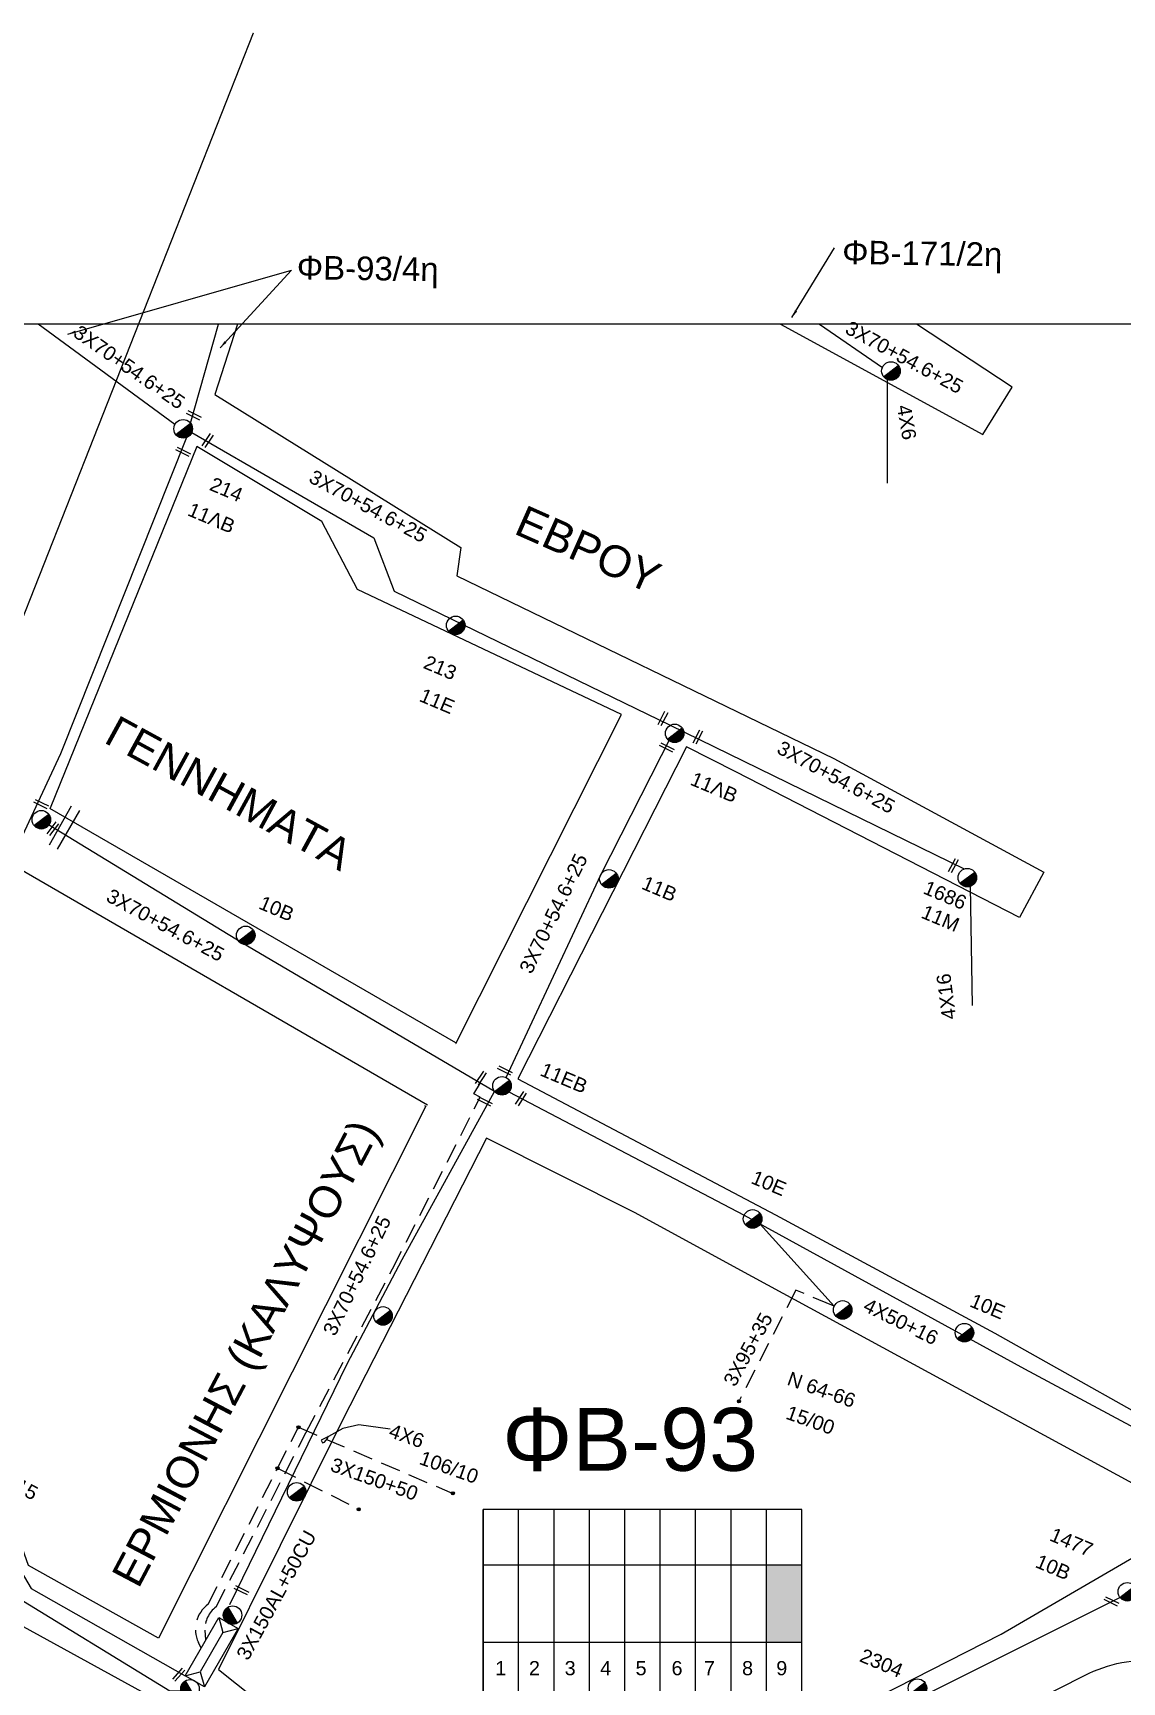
# Model space of a CAD drawing. Header units: millimetres. Extents: x 6950 to 9601, y 853 to 1951.
# Drawn here: x 8405.1 to 8543.5, y 1741.4 to 1951.1 of the extents above; entities that cross this region are included whole.
import ezdxf
from ezdxf.enums import TextEntityAlignment as Align

# ---------------------------------------------------------------- set-up
doc = ezdxf.new("R2010")
doc.units = ezdxf.units.MM
doc.linetypes.add('DASHED', pattern=[19.05, 12.7, -6.35])
for name, color, linetype in [('Άγνωστα', 7, 'Continuous'), ('Ασφαλειοκιβώτια Χ.Τ 9 αναχωρήσεων', 7, 'Continuous'), ('Εναέρια παροχή ΧΤ 4x16', 7, 'SYN_LINE'), ('Επιγραφές - Σχήματα', 7, 'Continuous'), ('Καλώδια ΧΤ   3x150AL+50CU', 7, 'DASHED'), ('Καλώδια ΧΤ   4x6CU', 7, 'DASHED'), ('Μηχανική τομή', 7, 'Continuous'), ('Στύλος ΦΜ', 7, 'Continuous'), ('Στύλος ΦΜ @ 1', 7, 'Continuous'), ('Συνδέσεις', 7, 'Continuous'), ('Συνεστραμμένα ΧΤ   3x70+54.6+25 AL', 7, 'SYN_LINE'), ('Τομή', 7, 'Continuous'), ('Υποσταθμός εναέριος 2 στύλων', 7, 'Continuous'), ('Υποσταθμός πόλεως', 7, 'Continuous'), ('Υπόβαθρο ΔΕΗ', 7, 'Continuous'), ('Υπόγεια καλώδια Παροχών ΧΤ   4x50AL', 7, 'DASHED'), ('Υπόγεια καλώδια Παροχών ΧΤ   4x6', 7, 'DASHED')]:
    doc.layers.add(name, color=color, linetype=linetype)
doc.styles.add('arial', font='ARIAL.TTF')
doc.styles.get("Standard").update_dxf_attribs({"font": 'ARIAL.TTF'})
doc.linetypes.add('SYN_LINE', pattern='A,0.5,-0.0001,["/\\/\\/\\/",Standard,S=0.1,R=0,X=0,Y=-0.05],-0.25', length=0.7501)
doc.dimstyles.new('ISO-25', dxfattribs={"dimtxt": 2.5, "dimasz": 2.5, "dimexe": 1.25, "dimexo": 0.625, "dimtad": 1, "dimtxsty": 'Standard', "dimcen": 2.5, "dimadec": 0, "dimazin": 0, "dimtfac": 1, "dimtmove": 0, "dimatfit": 3, "dimfxl": 1, "dimarcsym": 0})

# ---------------------------------------------------------------- blocks, each defined once
blk = doc.blocks.new('ΜΗΧΑΝΙΚΗ ΤΟΜΗ')
at = {"layer": 'Μηχανική τομή', "ltscale": 40}
for p, q in [((-1.89, 0.78), (1.89, 0.78)), ((1.89, 0), (-1.89, 0))]:
    blk.add_line(p, q, dxfattribs=at)
blk = doc.blocks.new('ΤΟΜΗ')
at = {"layer": 'Τομή', "ltscale": 40}
for p, q in [((-5.68, 0), (5.68, 0)), ((5.68, -2.33), (-5.68, -2.33))]:
    blk.add_line(p, q, dxfattribs=at)
blk = doc.blocks.new('ΥΠΑΡΧΩΝ ΤΣΙΜΕΝΤΕΝΙΟΣ ΣΤΥΛΟΣ')
at = {"layer": 'Στύλος ΦΜ'}
blk.add_hatch(color=7, dxfattribs=at).paths.add_polyline_path([(-1.29, -2.28, 0.574793), (2.62, 0, 0.268822), (1.3, 2.27)])
at = {"layer": 'Στύλος ΦΜ', "color": 7}
blk.add_line((-1.29, -2.28), (1.3, 2.27), dxfattribs=at)
blk.add_circle((0, 0), 2.62, dxfattribs=at)
at = {"layer": 'Στύλος ΦΜ', "flags": 4}
for tag, p in [('ΑΡΙΘΜΟΣ', (-4.68, 8.05)), ('ΤΥΠΟΣ', (-4.91, 3.03))]:
    blk.add_attdef(tag, p, '', height=4, dxfattribs=at)
blk = doc.blocks.new('ΥΠΟΣΤΑΘΜΟΣ ΕΝΑΕΡΙΟΣ ΕΠΙ 2 ΣΤΥΛΩΝ')
at = {"layer": 'Υποσταθμός εναέριος 2 στύλων', "linetype": 'Continuous'}
for points in [[(-11.97, -2.11, 0.574793), (-8.45, -0.07, 0.268822), (-9.64, 1.98)], [(9.68, -2.15, 0.574793), (13.19, -0.1, 0.268822), (12.01, 1.95)]]:
    blk.add_hatch(color=256, dxfattribs=at).paths.add_polyline_path(points)
for p, q in [((-11.97, -2.11), (-9.64, 1.98)), ((9.68, -2.15), (12.01, 1.95))]:
    blk.add_line(p, q, dxfattribs=at)
for centre in [(-10.81, -0.07), (10.84, -0.1)]:
    blk.add_circle(centre, 2.36, dxfattribs=at)
at = {"layer": 'Υποσταθμός πόλεως', "linetype": 'Continuous', "ltscale": 40}
blk.add_lwpolyline([(-8.57, 2.82), (8.57, 2.82), (8.57, -2.82), (-8.57, -2.82)], close=True, dxfattribs=at)
for points in [[(-5.75, 0), (-8.57, 2.82)], [(-8.57, -2.82), (-5.75, 0)], [(-5.75, 0), (5.75, 0)], [(5.75, 0), (8.57, 2.82)], [(8.57, -2.82), (5.75, 0)]]:
    blk.add_lwpolyline(points, dxfattribs=at)
at = {"layer": 'Υποσταθμός εναέριος 2 στύλων', "ltscale": 40, "flags": 1}
for tag, p in [('ΜΕΤΑΣΧΗΜΑΤΙΣΜΟΣ', (14.09, 2.51)), ('ΙΣΧΥΣ', (14.07, -0.28)), ('ΑΡΙΘΜΟΣ', (14.19, -3))]:
    blk.add_attdef(tag, p, '', height=1.8, dxfattribs=at)
blk = doc.blocks.new('ΑΣΦΑΛΕΙΟΚΙΒΩΤΙΟ ΥΠΟΣΤΑΘΜΟΥ 9 ΑΝΑΧΩΡΗΣΕΩΝ')
at = {"layer": 'Ασφαλειοκιβώτια Χ.Τ 9 αναχωρήσεων', "ltscale": 40}
for p, q in [((-23.8, 40.36), (24.02, 40.36)), ((-9.72, 40.36), (-9.72, -40.64)), ((9.94, 40.36), (9.94, -40.64)), ((-23.8, 31.36), (24.02, 31.36)), ((-23.8, 22.36), (24.02, 22.36)), ((-23.8, 13.36), (24.02, 13.36)), ((-23.8, 4.36), (24.02, 4.36)), ((-23.8, -4.64), (24.02, -4.64)), ((-23.8, -13.64), (24.02, -13.64)), ((-23.8, -22.64), (24.02, -22.64)), ((-23.8, -31.64), (24.02, -31.64))]:
    blk.add_line(p, q, dxfattribs=at)
at = {"layer": 'Ασφαλειοκιβώτια Χ.Τ 9 αναχωρήσεων'}
blk.add_lwpolyline([(-23.8, -40.64), (24.02, -40.64), (24.02, 40.36), (-23.8, 40.36)], close=True, dxfattribs=at)
for s, p in [('1', (-18.12, 37.3)), ('2', (-18.12, 28.73)), ('3', (-18.12, 19.66)), ('4', (-18.12, 10.64)), ('5', (-18.12, 1.63)), ('6', (-18.12, -7.51)), ('7', (-18.12, -15.75)), ('8', (-18.12, -25.44)), ('9', (-18.12, -34.13))]:
    blk.add_text(s, height=3.6, rotation=270, dxfattribs=at).set_placement(p)
at = {"layer": 'Ασφαλειοκιβώτια Χ.Τ 9 αναχωρήσεων', "ltscale": 40}
for tag, height, p in [('ΟΝΟΜΑ', 5, (-0.16, 44.31)), ('ΚΕΙΜΕΝΟ 1', 2, (17.06, 35.59)), ('ΚΕΙΜΕΝΟ 2', 2, (17.06, 26.88)), ('ΚΕΙΜΕΝΟ 3', 2, (17.06, 17.69)), ('ΚΕΙΜΕΝΟ 4', 2, (17.06, 8.71)), ('ΚΕΙΜΕΝΟ 5', 2, (17.06, -0.13)), ('ΚΕΙΜΕΝΟ 6', 2, (17.06, -9.05)), ('ΚΕΙΜΕΝΟ 7', 2, (17.06, -18.13)), ('ΚΕΙΜΕΝΟ 8', 2, (17.06, -26.85)), ('ΚΕΙΜΕΝΟ 9', 2, (17.06, -35.99)), ('ΣΧ', 2, (-0.1, -42.64))]:
    blk.add_attdef(tag, text='', height=height, dxfattribs=at).set_placement(p, align=Align.MIDDLE_CENTER)
blk = doc.blocks.new('_ΣΥΝΔΕΣΗ')
at = {"layer": 'Συνδέσεις', "linetype": 'SYN_LINE', "ltscale": 40}
blk.add_hatch(color=256, dxfattribs=at).paths.add_polyline_path([(0.5, -0.01, 1), (-0.5, -0.01, 1)])
at = {"layer": 'Συνδέσεις'}
blk.add_circle((0, -0.01), 0.5, dxfattribs=at)

msp = doc.modelspace()

# ---------------------------------------------------------------- hatches: boundary and pattern name
at = {"layer": 'Ασφαλειοκιβώτια Χ.Τ 9 αναχωρήσεων', "ltscale": 40}
for color in [30, 6, 27, 133, 154, 62, 2]:
    msp.add_hatch(color=color, dxfattribs=at).paths.add_polyline_path([(8498.31, 1746.48), (8502.81, 1746.48), (8502.81, 1756.31), (8498.31, 1756.31)])

# ---------------------------------------------------------------- linework, layer by layer
at = {"layer": 'Άγνωστα', "color": 27, "linetype": 'SYN_LINE', "ltscale": 20}
msp.add_lwpolyline([(8423.14, 1901.3), (8405.74, 1914.05)], dxfattribs=at)
at = {"layer": 'Άγνωστα', "color": 133, "linetype": 'DASHED', "ltscale": 0.2}
msp.add_lwpolyline([(8427.06, 1746.77), (8427.06, 1746.77), (8426.98, 1747.99, -0.260425), (8428.37, 1750.96), (8439.78, 1773.09), (8450.78, 1793.94), (8461.94, 1815.78), (8461.13, 1816.19), (8461.96, 1817.58)], format="xyb", dxfattribs=at)
at = {"layer": 'Άγνωστα', "color": 133}
msp.add_lwpolyline([(8465.58, 1816.43), (8495.47, 1800.75), (8531.1, 1781.24), (8552.66, 1769.65)], dxfattribs=at)
at = {"layer": 'Άγνωστα', "color": 133, "linetype": 'DASHED', "ltscale": 0.2}
msp.add_lwpolyline([(8506.6, 1789.31), (8502.05, 1791.25), (8494.8, 1777.1)], dxfattribs=at)
at = {"layer": 'Εναέρια παροχή ΧΤ 4x16', "color": 27, "ltscale": 20}
msp.add_lwpolyline([(8524.22, 1842.57), (8524.44, 1827.41)], dxfattribs=at)
at = {"layer": 'Επιγραφές - Σχήματα'}
msp.add_lwpolyline([(6992.76, 898.14), (9488.75, 898.14), (9488.75, 1914.05), (6992.76, 1914.05)], close=True, dxfattribs=at)
at = {"layer": 'Επιγραφές - Σχήματα', "linetype": 'Continuous', "ltscale": 20}
msp.add_lwpolyline([(8450.5, 1773.57), (8446.52, 1774.12), (8444.48, 1773.66), (8442.63, 1772.64), (8441.7, 1772.18), (8441.89, 1771.81), (8442.16, 1771.9), (8442.53, 1772.36), (8442.63, 1772.73)], dxfattribs=at)
at = {"layer": 'Καλώδια ΧΤ   3x150AL+50CU', "color": 7, "linetype": 'Continuous', "ltscale": 0.1}
for p, q in [((8458.84, 1822.66), (8407.24, 1852.49)), ((8455.22, 1814.75), (8403.42, 1844.74))]:
    msp.add_line(p, q, dxfattribs=at)
at = {"layer": 'Καλώδια ΧΤ   3x150AL+50CU', "color": 2, "ltscale": 0.2}
msp.add_lwpolyline([(8426.46, 1745.72), (8426.11, 1746.45, -0.361217), (8427.36, 1751.3), (8436.17, 1768.59), (8446.49, 1763.38)], format="xyb", dxfattribs=at)
at = {"layer": 'Καλώδια ΧΤ   4x6CU', "color": 2, "ltscale": 0.2}
msp.add_lwpolyline([(8436.17, 1768.59), (8438.82, 1773.8), (8458.44, 1765.4)], dxfattribs=at)
at = {"layer": 'Συνεστραμμένα ΧΤ   3x70+54.6+25 AL', "color": 27, "linetype": 'SYN_LINE', "ltscale": 20}
for points in [[(8425.12, 1901.46), (8428.69, 1914.05)], [(8425.27, 1900.29), (8448.4, 1886.9), (8450.99, 1880.08), (8486.09, 1863.05)], [(8465.21, 1818.27), (8477.24, 1844.05), (8486.23, 1861.69)], [(8486.09, 1863.05), (8523.45, 1844.79)], [(8463.76, 1816.49), (8431.63, 1835.4), (8431.63, 1835.4), (8431.63, 1835.4), (8407.07, 1850.41), (8407.07, 1850.41)], [(8430.13, 1751.27), (8445.03, 1781.85), (8452.03, 1795.15), (8463.76, 1816.49)]]:
    msp.add_lwpolyline(points, dxfattribs=at)
at = {"layer": 'Συνεστραμμένα ΧΤ   3x70+54.6+25 AL', "color": 62, "linetype": 'SYN_LINE', "ltscale": 15}
for points in [[(8505.04, 1914.05), (8513.04, 1908.54)], [(8513.67, 1907), (8513.67, 1893.85)]]:
    msp.add_lwpolyline(points, dxfattribs=at)
at = {"layer": 'Συνεστραμμένα ΧΤ   3x70+54.6+25 AL', "color": 6, "linetype": 'SYN_LINE', "ltscale": 20}
for points in [[(8370.76, 1777.8), (8381.66, 1803.18), (8398.01, 1836.72), (8408.63, 1859.47), (8424.63, 1899.66)], [(8370.99, 1775.76), (8401.59, 1758.86), (8404.84, 1753.29), (8424.43, 1742.21)], [(8464.23, 1712.34), (8488.48, 1724.58), (8519.26, 1740.15), (8543.24, 1752.17)]]:
    msp.add_lwpolyline(points, dxfattribs=at)
at = {"layer": 'Συνεστραμμένα ΧΤ   3x70+54.6+25 AL', "color": 133, "linetype": 'SYN_LINE', "ltscale": 15}
msp.add_lwpolyline([(8497.52, 1799.62), (8506.92, 1789.18), (8506.6, 1789.31)], dxfattribs=at)
at = {"layer": 'Συνεστραμμένα ΧΤ   3x70+54.6+25 AL', "color": 151, "linetype": 'SYN_LINE', "ltscale": 20}
msp.add_lwpolyline([(8423.91, 1740.24), (8423.91, 1740.24), (8422.48, 1740.25), (8402.02, 1752.78), (8401.16, 1756.94), (8396.84, 1759.17), (8397.13, 1761.11), (8394.81, 1760.49), (8371.17, 1773.89), (8369.88, 1775.62)], dxfattribs=at)
at = {"layer": 'Υπόβαθρο ΔΕΗ'}
for points in [[(8396.58, 1858.55), (8433.11, 1951.07), (8433.11, 1951.07), (8433.11, 1951.07)], [(8431.08, 1914.05), (8428.19, 1905.11), (8459.45, 1885.67), (8458.96, 1882.04), (8506.87, 1858.82), (8533.58, 1844.39), (8530.46, 1838.62), (8494.41, 1857.12), (8488.15, 1860.33), (8466.7, 1818.11), (8499.47, 1800.8), (8527.34, 1785.77), (8554.34, 1770.59), (8566.43, 1790.87), (8581.67, 1815.51), (8595.23, 1841.19), (8595.37, 1841.51), (8571.04, 1852.07)], [(8500.09, 1914.05), (8525.83, 1900), (8529.52, 1906.03), (8517.4, 1914.05)], [(8458.84, 1822.61), (8479.87, 1864.44), (8446.33, 1880.32), (8441.81, 1888.95), (8425.9, 1898.51), (8407.26, 1852.52)], [(8458.77, 1822.48), (8458.77, 1822.48), (8458.77, 1822.48)], [(8454.87, 1814.72), (8455, 1814.64), (8421.05, 1747.01), (8404.51, 1756.24), (8402.69, 1761.4), (8372.83, 1777.25)], [(8550.24, 1763.73), (8496.55, 1792.94), (8481.53, 1801.11), (8462.73, 1810.54), (8444.35, 1774.53), (8428.65, 1743.02), (8464.03, 1714.81), (8528.15, 1747.52), (8545.27, 1757.47), (8550.24, 1763.73)], [(8336.51, 1664.17), (8356.5, 1720.47), (8370.37, 1759.18), (8372.89, 1765.47), (8418.87, 1740.23), (8389.26, 1682.02), (8336.51, 1664.17)]]:
    msp.add_lwpolyline(points, dxfattribs=at)
msp.add_lwpolyline([(8575.23, 1582.78), (8564.74, 1647.64), (8557.25, 1694.86), (8550.87, 1736.58), (8512.45, 1728.94), (8538.75, 1742.26, -0.139182), (8548.45, 1744.15), (8558.75, 1744.97), (8566.5, 1745.59), (8617.81, 1759.55), (8644.3, 1747.19), (8627.3, 1702.88), (8592.33, 1608.91), (8575.63, 1565.92), (8560.61, 1526.63), (8567.9, 1523.19), (8574.56, 1541.1), (8583.74, 1539.94)], format="xyb", dxfattribs=at)

# ---------------------------------------------------------------- block references
at = {"layer": 'Ασφαλειοκιβώτια Χ.Τ 9 αναχωρήσεων', "xscale": 0.5, "yscale": 0.5, "zscale": 0.5, "rotation": 90}
msp.add_blockref('ΑΣΦΑΛΕΙΟΚΙΒΩΤΙΟ ΥΠΟΣΤΑΘΜΟΥ 9 ΑΝΑΧΩΡΗΣΕΩΝ', (8482.49, 1751.34), dxfattribs=at)
at = {"layer": 'Μηχανική τομή'}
for p, xscale, yscale, zscale, rotation in [((8425.61, 1902.63), 0.4999999999999997, 0.4999999999999997, 0.4999999999999997, 153.5981061758948), ((8427.45, 1899.16), 0.5, 0.5, 0.5, 56.60653944045285), ((8424.25, 1897.98), 0.4999999999999997, 0.4999999999999997, 0.4999999999999997, 153.5981061758948), ((8485.32, 1863.81), 0.4999999999999999, 0.4999999999999999, 0.4999999999999999, 62.22177074572171), ((8489.76, 1861.47), 0.4999999999999999, 0.4999999999999999, 0.4999999999999999, 62.22177074572171), ((8485.73, 1860.39), 0.4999999999999997, 0.4999999999999997, 0.4999999999999997, 153.5981061758948), ((8406.22, 1853.21), 0.4999999999999997, 0.4999999999999997, 0.4999999999999997, 153.5981061758948), ((8407.77, 1849.78), 0.4999999999999997, 0.4999999999999997, 0.4999999999999997, 52.89954206638961), ((8522.23, 1845.11), 0.4999999999999999, 0.4999999999999999, 0.4999999999999999, 62.22177074572171), ((8462.18, 1818.08), 0.5, 0.5, 0.5, 56.60653944045285), ((8465.14, 1819.34), 0.4999999999999997, 0.4999999999999997, 0.4999999999999997, 153.5981061758948), ((8462.61, 1815.4), 0.4999999999999997, 0.4999999999999997, 0.4999999999999997, 153.5981061758948), ((8467.27, 1815.47), 0.5, 0.5, 0.5, 56.60653944045285), ((8431.69, 1753.25), 0.4999999999999997, 0.4999999999999997, 0.4999999999999997, 153.5981061758948), ((8542.25, 1751.84), 0.4999999999999997, 0.4999999999999997, 0.4999999999999997, 153.5981061758948), ((8423.77, 1742.23), 0.4999999999999998, 0.4999999999999998, 0.4999999999999998, 48.14200631588049)]:
    msp.add_blockref('ΜΗΧΑΝΙΚΗ ΤΟΜΗ', p, dxfattribs=dict(at, xscale=xscale, yscale=yscale, zscale=zscale, rotation=rotation))
at = {"layer": 'Στύλος ΦΜ @ 1', "ltscale": 40, "xscale": 0.4499999999998182, "yscale": 0.4499999999998182, "zscale": 0.4499999999998182, "rotation": 337.1517464580141}
for p in [(8514.13, 1908.09), (8406.15, 1851.04), (8449.58, 1787.96), (8508, 1788.72), (8438.6, 1765.59)]:
    msp.add_blockref('ΥΠΑΡΧΩΝ ΤΣΙΜΕΝΤΕΝΙΟΣ ΣΤΥΛΟΣ', p, dxfattribs=at)
at = {"layer": 'Στύλος ΦΜ @ 1', "ltscale": 40}
ref = msp.add_blockref('ΥΠΑΡΧΩΝ ΤΣΙΜΕΝΤΕΝΙΟΣ ΣΤΥΛΟΣ', (8424.18, 1900.74), dxfattribs=dict(at, xscale=0.4499999999998182, yscale=0.4499999999998182, zscale=0.4499999999998182, rotation=337.1517464580141))
ref.add_attrib('ΤΥΠΟΣ', '214', (8427.39, 1893.01), dxfattribs={"layer": 'Στύλος ΦΜ', "height": 1.8, "rotation": 337.1517, "flags": 4})
ref.add_attrib('ΑΡΙΘΜΟΣ', '11ΛΒ', (8424.6, 1889.78), dxfattribs={"layer": 'Στύλος ΦΜ', "height": 1.8, "rotation": 337.1517, "flags": 4})
ref = msp.add_blockref('ΥΠΑΡΧΩΝ ΤΣΙΜΕΝΤΕΝΙΟΣ ΣΤΥΛΟΣ', (8458.82, 1875.75), dxfattribs=dict(at, xscale=0.4499999999998182, yscale=0.4499999999998182, zscale=0.4499999999998182, rotation=337.1517464580141))
ref.add_attrib('ΤΥΠΟΣ', '213', (8454.57, 1870.37), dxfattribs={"layer": 'Στύλος ΦΜ', "height": 1.8, "rotation": 337.1517, "flags": 4})
ref.add_attrib('ΑΡΙΘΜΟΣ', '11E', (8454.05, 1866.17), dxfattribs={"layer": 'Στύλος ΦΜ', "height": 1.8, "rotation": 337.1517, "flags": 4})
ref = msp.add_blockref('ΥΠΑΡΧΩΝ ΤΣΙΜΕΝΤΕΝΙΟΣ ΣΤΥΛΟΣ', (8486.65, 1862.02), dxfattribs=dict(at, xscale=0.4499999999998182, yscale=0.4499999999998182, zscale=0.4499999999998182, rotation=337.1517464580141))
ref.add_attrib('ΤΥΠΟΣ', '11ΛΒ', (8488.49, 1855.54), dxfattribs={"layer": 'Στύλος ΦΜ', "height": 1.8, "rotation": 337.1517, "flags": 4})
ref = msp.add_blockref('ΥΠΑΡΧΩΝ ΤΣΙΜΕΝΤΕΝΙΟΣ ΣΤΥΛΟΣ', (8478.29, 1843.52), dxfattribs=dict(at, xscale=0.4499999999998182, yscale=0.4499999999998182, zscale=0.4499999999998182, rotation=337.1517464580141))
ref.add_attrib('ΤΥΠΟΣ', '11B', (8482.3, 1842.31), dxfattribs={"layer": 'Στύλος ΦΜ', "height": 1.8, "rotation": 337.1517, "flags": 4})
ref = msp.add_blockref('ΥΠΑΡΧΩΝ ΤΣΙΜΕΝΤΕΝΙΟΣ ΣΤΥΛΟΣ', (8523.84, 1843.68), dxfattribs=dict(at, xscale=0.4499999999998182, yscale=0.4499999999998182, zscale=0.4499999999998182, rotation=337.1517464580141))
ref.add_attrib('ΤΥΠΟΣ', '1686', (8518.09, 1841.72), dxfattribs={"layer": 'Στύλος ΦΜ', "height": 1.8, "rotation": 337.1517, "flags": 4})
ref.add_attrib('ΑΡΙΘΜΟΣ', '11M', (8517.83, 1838.63), dxfattribs={"layer": 'Στύλος ΦΜ', "height": 1.8, "rotation": 337.1517, "flags": 4})
ref = msp.add_blockref('ΥΠΑΡΧΩΝ ΤΣΙΜΕΝΤΕΝΙΟΣ ΣΤΥΛΟΣ', (8432.13, 1836.34), dxfattribs=dict(at, xscale=0.4499999999998182, yscale=0.4499999999998182, zscale=0.4499999999998182, rotation=337.1517464580141))
ref.add_attrib('ΤΥΠΟΣ', '10B', (8433.65, 1839.79), dxfattribs={"layer": 'Στύλος ΦΜ', "height": 1.8, "rotation": 337.1517, "flags": 4})
ref = msp.add_blockref('ΥΠΑΡΧΩΝ ΤΣΙΜΕΝΤΕΝΙΟΣ ΣΤΥΛΟΣ', (8464.7, 1817.21), dxfattribs=dict(at, xscale=0.4499999999998182, yscale=0.4499999999998182, zscale=0.4499999999998182, rotation=337.1517464580141))
ref.add_attrib('ΤΥΠΟΣ', '11EB', (8469.4, 1818.58), dxfattribs={"layer": 'Στύλος ΦΜ', "height": 1.8, "rotation": 337.1517, "flags": 4})
ref = msp.add_blockref('ΥΠΑΡΧΩΝ ΤΣΙΜΕΝΤΕΝΙΟΣ ΣΤΥΛΟΣ', (8496.55, 1800.29), dxfattribs=dict(at, xscale=0.4499999999998182, yscale=0.4499999999998182, zscale=0.4499999999998182, rotation=337.1517464580141))
ref.add_attrib('ΤΥΠΟΣ', '10E', (8496.21, 1804.88), dxfattribs={"layer": 'Στύλος ΦΜ', "height": 1.8, "rotation": 337.1517, "flags": 4})
ref = msp.add_blockref('ΥΠΑΡΧΩΝ ΤΣΙΜΕΝΤΕΝΙΟΣ ΣΤΥΛΟΣ', (8523.47, 1785.83), dxfattribs=dict(at, xscale=0.4499999999998182, yscale=0.4499999999998182, zscale=0.4499999999998182, rotation=337.1517464580141))
ref.add_attrib('ΤΥΠΟΣ', '10E', (8524.01, 1789.21), dxfattribs={"layer": 'Στύλος ΦΜ', "height": 1.8, "rotation": 337.1517, "flags": 4})
ref = msp.add_blockref('ΥΠΑΡΧΩΝ ΤΣΙΜΕΝΤΕΝΙΟΣ ΣΤΥΛΟΣ', (8544.17, 1752.89), dxfattribs=dict(at, xscale=0.4499999999998182, yscale=0.4499999999998182, zscale=0.4499999999998182, rotation=337.1517464580141))
ref.add_attrib('ΤΥΠΟΣ', '1477', (8534.16, 1759.46), dxfattribs={"layer": 'Στύλος ΦΜ', "height": 1.8, "rotation": 337.1517, "flags": 4})
ref.add_attrib('ΑΡΙΘΜΟΣ', '10B', (8532.34, 1756.06), dxfattribs={"layer": 'Στύλος ΦΜ', "height": 1.8, "rotation": 337.1517, "flags": 4})
ref = msp.add_blockref('ΥΠΑΡΧΩΝ ΤΣΙΜΕΝΤΕΝΙΟΣ ΣΤΥΛΟΣ', (8517.5, 1740.63), dxfattribs=dict(at, xscale=0.4499999999998182, yscale=0.4499999999998182, zscale=0.4499999999998182, rotation=337.1517464580141))
ref.add_attrib('ΤΥΠΟΣ', '2304', (8510.01, 1744.09), dxfattribs={"layer": 'Στύλος ΦΜ', "height": 1.8, "rotation": 337.1517, "flags": 4})
at = {"layer": 'Συνδέσεις', "xscale": 0.4, "yscale": 0.4, "zscale": 0.25}
for p in [(8494.81, 1777.11), (8494.81, 1777.11), (8438.83, 1773.8), (8436.17, 1768.59), (8436.17, 1768.59), (8458.45, 1765.41), (8458.45, 1765.41), (8446.49, 1763.38), (8446.49, 1763.38)]:
    msp.add_blockref('_ΣΥΝΔΕΣΗ', p, dxfattribs=at)
at = {"layer": 'Τομή', "xscale": 0.4999999999999996, "yscale": 0.4999999999999996, "zscale": 0.4999999999999996, "rotation": 240.3543558920512}
msp.add_blockref('ΤΟΜΗ', (8409.59, 1849.75), dxfattribs=at)
at = {"layer": 'Υποσταθμός εναέριος 2 στύλων', "xscale": 0.4999999999999999, "yscale": 0.4999999999999999, "zscale": 0.4999999999999999, "rotation": 240.068151268174}
msp.add_blockref('ΥΠΟΣΤΑΘΜΟΣ ΕΝΑΕΡΙΟΣ ΕΠΙ 2 ΣΤΥΛΩΝ', (8427.79, 1745.22), dxfattribs=at)

# ---------------------------------------------------------------- texts
at = {"ltscale": 40, "width": 94.4586, "attachment_point": 1, "style": 'arial'}
for s, insert, char_height, rotation in [('ΦΒ-171/2η', (8507.96, 1924.7), 3, 359.1724), ('ΦΒ-93/4η', (8438.65, 1922.77), 3, 359.1724), ('EBPOY', (8467.67, 1891.14), 4, 336.1095)]:
    msp.add_mtext(s, dxfattribs=dict(at, insert=insert, char_height=char_height, rotation=rotation))
at = {"ltscale": 40, "insert": (8464.72, 1776.27), "char_height": 8, "width": 46.4484, "attachment_point": 1, "style": 'arial'}
msp.add_mtext('ΦB-93', dxfattribs=at)
at = {"layer": 'Άγνωστα', "ltscale": 40, "attachment_point": 1, "style": 'arial'}
for s, insert, char_height, width, rotation in [('3X70+54.6+25', (8509.02, 1914.56), 1.8, 34.5395, 331.5803), ('3X70+54.6+25', (8411.1, 1914.05), 1.8, 34.5395, 325.0191), ('3X70+54.6+25', (8440.86, 1895.63), 1.8, 34.5395, 331.5803), ('ΓΕΝΝΗΜΑΤΑ', (8415.86, 1864.44), 4, 34.5395, 331.3745), ('3X70+54.6+25', (8500.34, 1861.18), 1.8, 34.5395, 331.5803), ('3X70+54.6+25', (8466.82, 1832.1), 1.8, 34.5395, 64.126), ('3X70+54.6+25', (8415.1, 1842.37), 1.8, 34.5395, 331.5803), ('ΕΡΜΙΟΝΗΣ (ΚΑΛΥΨΟΥΣ)', (8414.95, 1755.03), 4, 69.17, 62.1859), ('3X70+54.6+25', (8441.86, 1786.06), 1.8, 34.5395, 64.2015), ('3X95+35', (8492.74, 1779.7), 1.8, 34.5395, 61.3077), ('4X50+16', (8511.25, 1790.29), 1.8, 34.5395, 333.8061), ('N 64-66', (8501.4, 1780.94), 1.8, 34.5395, 340.423), ('15/00', (8501.24, 1776.62), 1.8, 34.5395, 340.423), ('4X6', (8450.78, 1774.31), 1.8, 34.5395, 340.423), ('3X150+50', (8443.35, 1770), 1.8, 34.5395, 340.423), ('106/10', (8454.65, 1770.86), 1.8, 34.5395, 340.423)]:
    msp.add_mtext(s, dxfattribs=dict(at, insert=insert, char_height=char_height, width=width, rotation=rotation))
at = {"layer": 'Εναέρια παροχή ΧΤ 4x16', "ltscale": 20, "insert": (8520.64, 1825.53), "char_height": 1.8, "width": 34.5395, "attachment_point": 1, "rotation": 97.4434, "style": 'arial'}
msp.add_mtext('4X16', dxfattribs=at)
at = {"layer": 'Καλώδια ΧΤ   3x150AL+50CU', "ltscale": 0.2, "insert": (8430.85, 1744.9), "char_height": 1.8, "width": 34.5395, "attachment_point": 1, "rotation": 61.3077, "style": 'arial'}
msp.add_mtext('3X150AL+50CU', dxfattribs=at)
at = {"layer": 'Υπόγεια καλώδια Παροχών ΧΤ   4x50AL', "color": 7, "ltscale": 0.2, "insert": (8399.17, 1769.69), "char_height": 1.8, "attachment_point": 1, "rotation": 331.6258}
msp.add_mtext_dynamic_manual_height_columns('105/15', width=1.8, gutter_width=12.5, heights=[0.118], dxfattribs=at)
at = {"layer": 'Υπόγεια καλώδια Παροχών ΧΤ   4x6', "ltscale": 0.2, "insert": (8516.65, 1903.93), "char_height": 1.8, "width": 34.5395, "attachment_point": 1, "rotation": 279.7226, "style": 'arial'}
msp.add_mtext('4X6', dxfattribs=at)

# ---------------------------------------------------------------- leaders
at = {"layer": 'Επιγραφές - Σχήματα', "ltscale": 40}
for points in [[(8501.55, 1914.89), (8506.95, 1923.76)], [(8409.53, 1912.79), (8437.96, 1920.9)], [(8428.88, 1911.04), (8437.96, 1920.9)]]:
    msp.add_leader(points, dimstyle='ISO-25', override={"dimasz": 1, "dimtad": 0}, dxfattribs=at)

doc.saveas('drawing.dxf')
